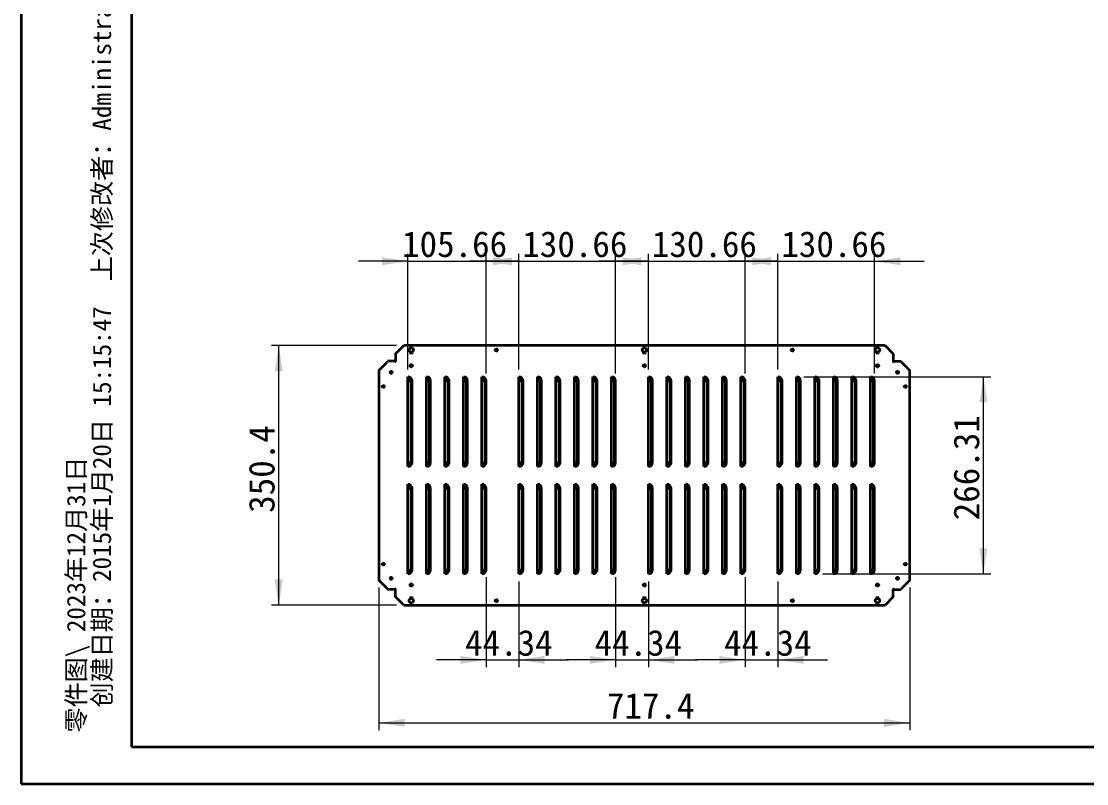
# Model space of a CAD drawing. Header units: millimetres. Extents: x 0 to 2952, y 0 to 2087.
# Drawn here: x 0 to 1440, y 0 to 1029 of the extents above; entities that cross this region are included whole.
import ezdxf

# ---------------------------------------------------------------- set-up
doc = ezdxf.new("R2010")
doc.units = ezdxf.units.MM
doc.header["$LTSCALE"] = 9.94
doc.layers.add('粗实线', color=7, linetype='Continuous', lineweight=35)
doc.layers.add('迈迪拼图', color=7, linetype='Continuous', lineweight=0)
doc.layers.add('细实线', color=7, linetype='Continuous')
doc.styles.add('SLDTEXTSTYLE3', font='SIMSUN.TTC', dxfattribs={"bigfont": 'bigfont'})
doc.styles.add('SLDTEXTSTYLE4', font='SIMSUN.TTC')
doc.dimstyles.new('SLDDIMSTYLE0', dxfattribs={"dimtxt": 34.79, "dimasz": 34.79, "dimexe": 0, "dimexo": 0.0625, "dimgap": 8.6975, "dimtad": 2, "dimrnd": 1e-09, "dimzin": 12, "dimdsep": 46, "dimtxsty": 'SLDTEXTSTYLE4', "dimsah": 1, "dimcen": 0.09, "dimadec": 0, "dimazin": 3, "dimtfac": 1, "dimtdec": 3, "dimtofl": 0, "dimtmove": 0, "dimatfit": 3, "dimfxl": 0, "dimfrac": 2, "dimtolj": 1, "dimtzin": 12, "dimarcsym": 0})
doc.dimstyles.new('SLDDIMSTYLE1', dxfattribs={"dimtxt": 34.79, "dimasz": 34.79, "dimexe": 0, "dimexo": 0.0625, "dimgap": 8.6975, "dimtad": 2, "dimrnd": 1e-09, "dimzin": 12, "dimdsep": 46, "dimtxsty": 'SLDTEXTSTYLE4', "dimsah": 1, "dimcen": 0.09, "dimadec": 0, "dimazin": 3, "dimtfac": 1, "dimtdec": 3, "dimtmove": 0, "dimatfit": 0, "dimfxl": 0, "dimfrac": 2, "dimtolj": 1, "dimtzin": 12, "dimarcsym": 0})

# ---------------------------------------------------------------- blocks, each defined once
blk = doc.blocks.new('SW_NOTE_0')
at = {"layer": '细实线', "color": 0, "char_height": 24.85, "attachment_point": 1, "rotation": 90, "style": 'SLDTEXTSTYLE3'}
for s, insert in [('  创建日期：2015年1月20日 15:15:47  上次修改者：Administrator  修改日期：2023年12月31日 22:19:46  ', (5.9, 0)), ('零件图\\\\ 2023年12月31日', (-28.9, 0))]:
    blk.add_mtext(s, dxfattribs=dict(at, insert=insert))
blk = doc.blocks.new('_D_12')
at = {"layer": '迈迪拼图'}
for p, q in [((506.8, 591.5), (338, 591.5)), ((347.9, 241.1), (347.9, 591.5)), ((506.8, 241.1), (338, 241.1))]:
    blk.add_line(p, q, dxfattribs=at)
for points in [[(347.9, 591.5), (342.5, 556.7), (353.2, 556.7)], [(347.9, 241.1), (353.2, 275.9), (342.5, 275.9)]]:
    blk.add_solid(points, dxfattribs=at)
at = {"layer": '迈迪拼图', "insert": (307.4, 365.7), "char_height": 34.79, "attachment_point": 1, "rotation": 90, "style": 'SLDTEXTSTYLE4'}
blk.add_mtext('350.4', dxfattribs=at)
blk = doc.blocks.new('_D_13')
at = {"layer": '迈迪拼图'}
for p, q in [((483.2, 264.8), (483.2, 72.2)), ((1200.6, 264.8), (1200.6, 72.2)), ((483.2, 82.1), (1200.6, 82.1))]:
    blk.add_line(p, q, dxfattribs=at)
for points in [[(483.2, 82.1), (518, 76.7), (518, 87.5)], [(1200.6, 82.1), (1165.8, 87.5), (1165.8, 76.7)]]:
    blk.add_solid(points, dxfattribs=at)
at = {"layer": '迈迪拼图', "insert": (791.3, 122.6), "char_height": 34.79, "attachment_point": 1, "style": 'SLDTEXTSTYLE4'}
blk.add_mtext('717.4', dxfattribs=at)
blk = doc.blocks.new('_D_14')
at = {"layer": '迈迪拼图'}
for p, q in [((1057.4, 549.5), (1310, 549.5)), ((1300, 283.2), (1300, 549.5)), ((1082.4, 283.2), (1310, 283.2))]:
    blk.add_line(p, q, dxfattribs=at)
for points in [[(1300, 549.5), (1294.7, 514.7), (1305.4, 514.7)], [(1300, 283.2), (1305.4, 318), (1294.7, 318)]]:
    blk.add_solid(points, dxfattribs=at)
at = {"layer": '迈迪拼图', "insert": (1259.6, 355.6), "char_height": 34.79, "attachment_point": 1, "rotation": 90, "style": 'SLDTEXTSTYLE4'}
blk.add_mtext('266.31', dxfattribs=at)
blk = doc.blocks.new('_D_15')
at = {"layer": '迈迪拼图'}
for p, q in [((522.4, 705.4), (455.5, 705.4)), ((522.4, 559.4), (522.4, 715.4)), ((522.4, 705.4), (628.1, 705.4)), ((628.1, 553.8), (628.1, 715.4)), ((628.1, 705.4), (695, 705.4))]:
    blk.add_line(p, q, dxfattribs=at)
for points in [[(522.4, 705.4), (487.6, 710.8), (487.6, 700.1)], [(628.1, 705.4), (662.9, 700.1), (662.9, 710.8)]]:
    blk.add_solid(points, dxfattribs=at)
at = {"layer": '迈迪拼图', "insert": (514.5, 745.9), "char_height": 34.79, "attachment_point": 1, "style": 'SLDTEXTSTYLE4'}
blk.add_mtext('105.66', dxfattribs=at)
blk = doc.blocks.new('_D_16')
at = {"layer": '迈迪拼图'}
for p, q in [((672.4, 705.4), (605.5, 705.4)), ((672.4, 559.4), (672.4, 715.4)), ((672.4, 705.4), (803.1, 705.4)), ((803.1, 553.8), (803.1, 715.4)), ((803.1, 705.4), (870, 705.4))]:
    blk.add_line(p, q, dxfattribs=at)
for points in [[(672.4, 705.4), (637.6, 710.8), (637.6, 700.1)], [(803.1, 705.4), (837.9, 700.1), (837.9, 710.8)]]:
    blk.add_solid(points, dxfattribs=at)
at = {"layer": '迈迪拼图', "insert": (677, 745.9), "char_height": 34.79, "attachment_point": 1, "style": 'SLDTEXTSTYLE4'}
blk.add_mtext('130.66', dxfattribs=at)
blk = doc.blocks.new('_D_17')
at = {"layer": '迈迪拼图'}
for p, q in [((847.4, 705.4), (780.5, 705.4)), ((847.4, 559.4), (847.4, 715.4)), ((847.4, 705.4), (978.1, 705.4)), ((978.1, 553.8), (978.1, 715.4)), ((978.1, 705.4), (1045, 705.4))]:
    blk.add_line(p, q, dxfattribs=at)
for points in [[(847.4, 705.4), (812.6, 710.8), (812.6, 700.1)], [(978.1, 705.4), (1012.9, 700.1), (1012.9, 710.8)]]:
    blk.add_solid(points, dxfattribs=at)
at = {"layer": '迈迪拼图', "insert": (852, 745.9), "char_height": 34.79, "attachment_point": 1, "style": 'SLDTEXTSTYLE4'}
blk.add_mtext('130.66', dxfattribs=at)
blk = doc.blocks.new('_D_18')
at = {"layer": '迈迪拼图'}
for p, q in [((1022.4, 705.4), (955.5, 705.4)), ((1022.4, 559.4), (1022.4, 715.4)), ((1022.4, 705.4), (1153.1, 705.4)), ((1153.1, 553.8), (1153.1, 715.4)), ((1153.1, 705.4), (1220, 705.4))]:
    blk.add_line(p, q, dxfattribs=at)
for points in [[(1022.4, 705.4), (987.6, 710.8), (987.6, 700.1)], [(1153.1, 705.4), (1187.9, 700.1), (1187.9, 710.8)]]:
    blk.add_solid(points, dxfattribs=at)
at = {"layer": '迈迪拼图', "insert": (1027, 745.9), "char_height": 34.79, "attachment_point": 1, "style": 'SLDTEXTSTYLE4'}
blk.add_mtext('130.66', dxfattribs=at)
blk = doc.blocks.new('_D_19')
at = {"layer": '迈迪拼图'}
for p, q in [((628.1, 278.9), (628.1, 157.2)), ((672.4, 273.2), (672.4, 157.2)), ((628.1, 167.2), (561.2, 167.2)), ((628.1, 167.2), (672.4, 167.2)), ((672.4, 167.2), (739.3, 167.2))]:
    blk.add_line(p, q, dxfattribs=at)
for points in [[(628.1, 167.2), (593.3, 172.5), (593.3, 161.8)], [(672.4, 167.2), (707.2, 161.8), (707.2, 172.5)]]:
    blk.add_solid(points, dxfattribs=at)
at = {"layer": '迈迪拼图', "insert": (599.6, 207.6), "char_height": 34.79, "attachment_point": 1, "style": 'SLDTEXTSTYLE4'}
blk.add_mtext('44.34', dxfattribs=at)
blk = doc.blocks.new('_D_20')
at = {"layer": '迈迪拼图'}
for p, q in [((803.1, 278.9), (803.1, 157.2)), ((847.4, 273.2), (847.4, 157.2)), ((803.1, 167.2), (736.2, 167.2)), ((803.1, 167.2), (847.4, 167.2)), ((847.4, 167.2), (914.3, 167.2))]:
    blk.add_line(p, q, dxfattribs=at)
for points in [[(803.1, 167.2), (768.3, 172.5), (768.3, 161.8)], [(847.4, 167.2), (882.2, 161.8), (882.2, 172.5)]]:
    blk.add_solid(points, dxfattribs=at)
at = {"layer": '迈迪拼图', "insert": (774.6, 207.6), "char_height": 34.79, "attachment_point": 1, "style": 'SLDTEXTSTYLE4'}
blk.add_mtext('44.34', dxfattribs=at)
blk = doc.blocks.new('_D_21')
at = {"layer": '迈迪拼图'}
for p, q in [((978.1, 278.9), (978.1, 157.2)), ((1022.4, 273.2), (1022.4, 157.2)), ((978.1, 167.2), (911.2, 167.2)), ((978.1, 167.2), (1022.4, 167.2)), ((1022.4, 167.2), (1089.3, 167.2))]:
    blk.add_line(p, q, dxfattribs=at)
for points in [[(978.1, 167.2), (943.3, 172.5), (943.3, 161.8)], [(1022.4, 167.2), (1057.2, 161.8), (1057.2, 172.5)]]:
    blk.add_solid(points, dxfattribs=at)
at = {"layer": '迈迪拼图', "insert": (949.6, 207.6), "char_height": 34.79, "attachment_point": 1, "style": 'SLDTEXTSTYLE4'}
blk.add_mtext('44.34', dxfattribs=at)

msp = doc.modelspace()

# ---------------------------------------------------------------- linework, layer by layer
at = {"color": 7, "linetype": 'Continuous', "lineweight": 35}
for p, q in [((505.689, 580.439), (516.789, 591.539)), ((1167.082, 591.539), (516.789, 591.539)), ((1167.082, 591.539), (1178.182, 580.439)), ((505.736, 580.039), (505.689, 580.439)), ((505.736, 580.039), (505.736, 569.839)), ((1178.182, 580.439), (1178.136, 580.039)), ((1178.136, 580.039), (1178.136, 569.839)), ((483.236, 557.986), (494.336, 569.086)), ((494.336, 569.086), (494.736, 569.327)), ((494.736, 570.339), (494.736, 569.327)), ((504.936, 570.339), (494.736, 570.339)), ((504.936, 569.327), (504.936, 570.339)), ((504.936, 569.327), (505.336, 569.439)), ((505.336, 569.439), (505.736, 569.839)), ((1178.136, 569.839), (1178.536, 569.439)), ((1178.536, 569.439), (1178.936, 569.327)), ((1178.936, 569.327), (1178.936, 570.339)), ((1178.936, 570.339), (1189.136, 570.339)), ((1189.136, 570.339), (1189.136, 569.327)), ((1189.136, 569.327), (1189.536, 569.086)), ((1189.536, 569.086), (1200.636, 557.986)), ((483.236, 557.986), (483.236, 274.693)), ((522.436, 428.182), (522.436, 549.496)), ((547.436, 428.182), (547.436, 549.496)), ((572.436, 428.182), (572.436, 549.496)), ((597.436, 428.182), (597.436, 549.496)), ((622.436, 428.182), (622.436, 549.496)), ((672.436, 428.182), (672.436, 549.496)), ((697.436, 428.182), (697.436, 549.496)), ((722.436, 428.182), (722.436, 549.496)), ((747.436, 428.182), (747.436, 549.496)), ((772.436, 428.182), (772.436, 549.496)), ((797.436, 428.182), (797.436, 549.496)), ((847.436, 428.182), (847.436, 549.496)), ((872.436, 428.182), (872.436, 549.496)), ((897.436, 428.182), (897.436, 549.496)), ((922.436, 428.182), (922.436, 549.496)), ((947.436, 428.182), (947.436, 549.496)), ((972.436, 428.182), (972.436, 549.496)), ((1022.436, 428.182), (1022.436, 549.496)), ((1047.436, 428.182), (1047.436, 549.496)), ((1072.436, 428.182), (1072.436, 549.496)), ((1097.436, 428.182), (1097.436, 549.496)), ((1122.436, 428.182), (1122.436, 549.496)), ((1147.436, 428.182), (1147.436, 549.496)), ((1200.636, 274.693), (1200.636, 557.986)), ((522.436, 543.839), (526.207, 543.839)), ((526.207, 543.839), (526.207, 433.839)), ((526.207, 543.839), (528.093, 543.839)), ((528.093, 433.839), (528.093, 543.839)), ((547.436, 543.839), (551.207, 543.839)), ((551.207, 543.839), (553.093, 543.839)), ((551.207, 543.839), (551.207, 433.839)), ((553.093, 433.839), (553.093, 543.839)), ((572.436, 543.839), (576.207, 543.839)), ((576.207, 543.839), (578.093, 543.839)), ((576.207, 543.839), (576.207, 433.839)), ((578.093, 433.839), (578.093, 543.839)), ((597.436, 543.839), (601.207, 543.839)), ((601.207, 543.839), (603.093, 543.839)), ((601.207, 543.839), (601.207, 433.839)), ((603.093, 433.839), (603.093, 543.839)), ((622.436, 543.839), (626.207, 543.839)), ((626.207, 543.839), (628.093, 543.839)), ((626.207, 543.839), (626.207, 433.839)), ((628.093, 433.839), (628.093, 543.839)), ((672.436, 543.839), (676.207, 543.839)), ((676.207, 543.839), (678.093, 543.839)), ((676.207, 543.839), (676.207, 433.839)), ((678.093, 433.839), (678.093, 543.839)), ((697.436, 543.839), (701.207, 543.839)), ((701.207, 543.839), (701.207, 433.839)), ((701.207, 543.839), (703.093, 543.839)), ((703.093, 433.839), (703.093, 543.839)), ((722.436, 543.839), (726.207, 543.839)), ((726.207, 543.839), (728.093, 543.839)), ((726.207, 543.839), (726.207, 433.839)), ((728.093, 433.839), (728.093, 543.839)), ((747.436, 543.839), (751.207, 543.839)), ((751.207, 543.839), (753.093, 543.839)), ((751.207, 543.839), (751.207, 433.839)), ((753.093, 433.839), (753.093, 543.839)), ((772.436, 543.839), (776.207, 543.839)), ((776.207, 543.839), (776.207, 433.839)), ((776.207, 543.839), (778.093, 543.839)), ((778.093, 433.839), (778.093, 543.839)), ((797.436, 543.839), (801.207, 543.839)), ((801.207, 543.839), (803.093, 543.839)), ((801.207, 543.839), (801.207, 433.839)), ((803.093, 433.839), (803.093, 543.839)), ((847.436, 543.839), (851.207, 543.839)), ((851.207, 543.839), (853.093, 543.839)), ((851.207, 543.839), (851.207, 433.839)), ((853.093, 433.839), (853.093, 543.839)), ((872.436, 543.839), (876.207, 543.839)), ((876.207, 543.839), (878.093, 543.839)), ((876.207, 543.839), (876.207, 433.839)), ((878.093, 433.839), (878.093, 543.839)), ((897.436, 543.839), (901.207, 543.839)), ((901.207, 543.839), (901.207, 433.839)), ((901.207, 543.839), (903.093, 543.839)), ((903.093, 433.839), (903.093, 543.839)), ((922.436, 543.839), (926.207, 543.839)), ((926.207, 543.839), (928.093, 543.839)), ((926.207, 543.839), (926.207, 433.839)), ((928.093, 433.839), (928.093, 543.839)), ((947.436, 543.839), (951.207, 543.839)), ((951.207, 543.839), (953.093, 543.839)), ((951.207, 543.839), (951.207, 433.839)), ((953.093, 433.839), (953.093, 543.839)), ((972.436, 543.839), (976.207, 543.839)), ((976.207, 543.839), (978.093, 543.839)), ((976.207, 543.839), (976.207, 433.839)), ((978.093, 433.839), (978.093, 543.839)), ((1022.436, 543.839), (1026.207, 543.839)), ((1026.207, 543.839), (1028.093, 543.839)), ((1026.207, 543.839), (1026.207, 433.839)), ((1028.093, 433.839), (1028.093, 543.839)), ((1047.436, 543.839), (1051.207, 543.839)), ((1051.207, 543.839), (1051.207, 433.839)), ((1051.207, 543.839), (1053.093, 543.839)), ((1053.093, 433.839), (1053.093, 543.839)), ((1072.436, 543.839), (1076.207, 543.839)), ((1076.207, 543.839), (1078.093, 543.839)), ((1076.207, 543.839), (1076.207, 433.839)), ((1078.093, 433.839), (1078.093, 543.839)), ((1097.436, 543.839), (1101.207, 543.839)), ((1101.207, 543.839), (1103.093, 543.839)), ((1101.207, 543.839), (1101.207, 433.839)), ((1103.093, 433.839), (1103.093, 543.839)), ((1122.436, 543.839), (1126.207, 543.839)), ((1126.207, 543.839), (1126.207, 433.839)), ((1126.207, 543.839), (1128.093, 543.839)), ((1128.093, 433.839), (1128.093, 543.839)), ((1147.436, 543.839), (1151.207, 543.839)), ((1151.207, 543.839), (1153.093, 543.839)), ((1151.207, 543.839), (1151.207, 433.839)), ((1153.093, 433.839), (1153.093, 543.839)), ((522.436, 433.839), (526.207, 433.839)), ((526.207, 433.839), (528.093, 433.839)), ((547.436, 433.839), (551.207, 433.839)), ((551.207, 433.839), (553.093, 433.839)), ((572.436, 433.839), (576.207, 433.839)), ((576.207, 433.839), (578.093, 433.839)), ((597.436, 433.839), (601.207, 433.839)), ((601.207, 433.839), (603.093, 433.839)), ((622.436, 433.839), (626.207, 433.839)), ((626.207, 433.839), (628.093, 433.839)), ((672.436, 433.839), (676.207, 433.839)), ((676.207, 433.839), (678.093, 433.839)), ((697.436, 433.839), (701.207, 433.839)), ((701.207, 433.839), (703.093, 433.839)), ((722.436, 433.839), (726.207, 433.839)), ((726.207, 433.839), (728.093, 433.839)), ((747.436, 433.839), (751.207, 433.839)), ((751.207, 433.839), (753.093, 433.839)), ((772.436, 433.839), (776.207, 433.839)), ((776.207, 433.839), (778.093, 433.839)), ((797.436, 433.839), (801.207, 433.839)), ((801.207, 433.839), (803.093, 433.839)), ((847.436, 433.839), (851.207, 433.839)), ((851.207, 433.839), (853.093, 433.839)), ((872.436, 433.839), (876.207, 433.839)), ((876.207, 433.839), (878.093, 433.839)), ((897.436, 433.839), (901.207, 433.839)), ((901.207, 433.839), (903.093, 433.839)), ((922.436, 433.839), (926.207, 433.839)), ((926.207, 433.839), (928.093, 433.839)), ((947.436, 433.839), (951.207, 433.839)), ((951.207, 433.839), (953.093, 433.839)), ((972.436, 433.839), (976.207, 433.839)), ((976.207, 433.839), (978.093, 433.839)), ((1022.436, 433.839), (1026.207, 433.839)), ((1026.207, 433.839), (1028.093, 433.839)), ((1047.436, 433.839), (1051.207, 433.839)), ((1051.207, 433.839), (1053.093, 433.839)), ((1072.436, 433.839), (1076.207, 433.839)), ((1076.207, 433.839), (1078.093, 433.839)), ((1097.436, 433.839), (1101.207, 433.839)), ((1101.207, 433.839), (1103.093, 433.839)), ((1122.436, 433.839), (1126.207, 433.839)), ((1126.207, 433.839), (1128.093, 433.839)), ((1147.436, 433.839), (1151.207, 433.839)), ((1151.207, 433.839), (1153.093, 433.839)), ((522.436, 283.182), (522.436, 404.496)), ((547.436, 283.182), (547.436, 404.496)), ((572.436, 283.182), (572.436, 404.496)), ((597.436, 283.182), (597.436, 404.496)), ((622.436, 283.182), (622.436, 404.496)), ((672.436, 283.182), (672.436, 404.496)), ((697.436, 283.182), (697.436, 404.496)), ((722.436, 283.182), (722.436, 404.496)), ((747.436, 283.182), (747.436, 404.496)), ((772.436, 283.182), (772.436, 404.496)), ((797.436, 283.182), (797.436, 404.496)), ((847.436, 283.182), (847.436, 404.496)), ((872.436, 283.182), (872.436, 404.496)), ((897.436, 283.182), (897.436, 404.496)), ((922.436, 283.182), (922.436, 404.496)), ((947.436, 283.182), (947.436, 404.496)), ((972.436, 283.182), (972.436, 404.496)), ((1022.436, 283.182), (1022.436, 404.496)), ((1047.436, 283.182), (1047.436, 404.496)), ((1072.436, 283.182), (1072.436, 404.496)), ((1097.436, 283.182), (1097.436, 404.496)), ((1122.436, 283.182), (1122.436, 404.496)), ((1147.436, 283.182), (1147.436, 404.496)), ((522.436, 398.839), (526.207, 398.839)), ((526.207, 398.839), (528.093, 398.839)), ((526.207, 398.839), (526.207, 288.839)), ((528.093, 288.839), (528.093, 398.839)), ((547.436, 398.839), (551.207, 398.839)), ((551.207, 398.839), (551.207, 288.839)), ((551.207, 398.839), (553.093, 398.839)), ((553.093, 288.839), (553.093, 398.839)), ((572.436, 398.839), (576.207, 398.839)), ((576.207, 398.839), (578.093, 398.839)), ((576.207, 398.839), (576.207, 288.839)), ((578.093, 288.839), (578.093, 398.839)), ((597.436, 398.839), (601.207, 398.839)), ((601.207, 398.839), (603.093, 398.839)), ((601.207, 398.839), (601.207, 288.839)), ((603.093, 288.839), (603.093, 398.839)), ((622.436, 398.839), (626.207, 398.839)), ((626.207, 398.839), (628.093, 398.839)), ((626.207, 398.839), (626.207, 288.839)), ((628.093, 288.839), (628.093, 398.839)), ((672.436, 398.839), (676.207, 398.839)), ((676.207, 398.839), (678.093, 398.839)), ((676.207, 398.839), (676.207, 288.839)), ((678.093, 288.839), (678.093, 398.839)), ((697.436, 398.839), (701.207, 398.839)), ((701.207, 398.839), (701.207, 288.839)), ((701.207, 398.839), (703.093, 398.839)), ((703.093, 288.839), (703.093, 398.839)), ((722.436, 398.839), (726.207, 398.839)), ((726.207, 398.839), (728.093, 398.839)), ((726.207, 398.839), (726.207, 288.839)), ((728.093, 288.839), (728.093, 398.839)), ((747.436, 398.839), (751.207, 398.839)), ((751.207, 398.839), (753.093, 398.839)), ((751.207, 398.839), (751.207, 288.839)), ((753.093, 288.839), (753.093, 398.839)), ((772.436, 398.839), (776.207, 398.839)), ((776.207, 398.839), (776.207, 288.839)), ((776.207, 398.839), (778.093, 398.839)), ((778.093, 288.839), (778.093, 398.839)), ((797.436, 398.839), (801.207, 398.839)), ((801.207, 398.839), (803.093, 398.839)), ((801.207, 398.839), (801.207, 288.839)), ((803.093, 288.839), (803.093, 398.839)), ((847.436, 398.839), (851.207, 398.839)), ((851.207, 398.839), (853.093, 398.839)), ((851.207, 398.839), (851.207, 288.839)), ((853.093, 288.839), (853.093, 398.839)), ((872.436, 398.839), (876.207, 398.839)), ((876.207, 398.839), (878.093, 398.839)), ((876.207, 398.839), (876.207, 288.839)), ((878.093, 288.839), (878.093, 398.839)), ((897.436, 398.839), (901.207, 398.839)), ((901.207, 398.839), (901.207, 288.839)), ((901.207, 398.839), (903.093, 398.839)), ((903.093, 288.839), (903.093, 398.839)), ((922.436, 398.839), (926.207, 398.839)), ((926.207, 398.839), (928.093, 398.839)), ((926.207, 398.839), (926.207, 288.839)), ((928.093, 288.839), (928.093, 398.839)), ((947.436, 398.839), (951.207, 398.839)), ((951.207, 398.839), (953.093, 398.839)), ((951.207, 398.839), (951.207, 288.839)), ((953.093, 288.839), (953.093, 398.839)), ((972.436, 398.839), (976.207, 398.839)), ((976.207, 398.839), (978.093, 398.839)), ((976.207, 398.839), (976.207, 288.839)), ((978.093, 288.839), (978.093, 398.839)), ((1022.436, 398.839), (1026.207, 398.839)), ((1026.207, 398.839), (1028.093, 398.839)), ((1026.207, 398.839), (1026.207, 288.839)), ((1028.093, 288.839), (1028.093, 398.839)), ((1047.436, 398.839), (1051.207, 398.839)), ((1051.207, 398.839), (1051.207, 288.839)), ((1051.207, 398.839), (1053.093, 398.839)), ((1053.093, 288.839), (1053.093, 398.839)), ((1072.436, 398.839), (1076.207, 398.839)), ((1076.207, 398.839), (1076.207, 288.839)), ((1076.207, 398.839), (1078.093, 398.839)), ((1078.093, 288.839), (1078.093, 398.839)), ((1097.436, 398.839), (1101.207, 398.839)), ((1101.207, 398.839), (1103.093, 398.839)), ((1101.207, 398.839), (1101.207, 288.839)), ((1103.093, 288.839), (1103.093, 398.839)), ((1122.436, 398.839), (1126.207, 398.839)), ((1126.207, 398.839), (1128.093, 398.839)), ((1126.207, 398.839), (1126.207, 288.839)), ((1128.093, 288.839), (1128.093, 398.839)), ((1147.436, 398.839), (1151.207, 398.839)), ((1151.207, 398.839), (1153.093, 398.839)), ((1151.207, 398.839), (1151.207, 288.839)), ((1153.093, 288.839), (1153.093, 398.839)), ((522.436, 288.839), (526.207, 288.839)), ((526.207, 288.839), (528.093, 288.839)), ((547.436, 288.839), (551.207, 288.839)), ((551.207, 288.839), (553.093, 288.839)), ((572.436, 288.839), (576.207, 288.839)), ((576.207, 288.839), (578.093, 288.839)), ((597.436, 288.839), (601.207, 288.839)), ((601.207, 288.839), (603.093, 288.839)), ((622.436, 288.839), (626.207, 288.839)), ((626.207, 288.839), (628.093, 288.839)), ((672.436, 288.839), (676.207, 288.839)), ((676.207, 288.839), (678.093, 288.839)), ((697.436, 288.839), (701.207, 288.839)), ((701.207, 288.839), (703.093, 288.839)), ((722.436, 288.839), (726.207, 288.839)), ((726.207, 288.839), (728.093, 288.839)), ((747.436, 288.839), (751.207, 288.839)), ((751.207, 288.839), (753.093, 288.839)), ((772.436, 288.839), (776.207, 288.839)), ((776.207, 288.839), (778.093, 288.839)), ((797.436, 288.839), (801.207, 288.839)), ((801.207, 288.839), (803.093, 288.839)), ((847.436, 288.839), (851.207, 288.839)), ((851.207, 288.839), (853.093, 288.839)), ((872.436, 288.839), (876.207, 288.839)), ((876.207, 288.839), (878.093, 288.839)), ((897.436, 288.839), (901.207, 288.839)), ((901.207, 288.839), (903.093, 288.839)), ((922.436, 288.839), (926.207, 288.839)), ((926.207, 288.839), (928.093, 288.839)), ((947.436, 288.839), (951.207, 288.839)), ((951.207, 288.839), (953.093, 288.839)), ((972.436, 288.839), (976.207, 288.839)), ((976.207, 288.839), (978.093, 288.839)), ((1022.436, 288.839), (1026.207, 288.839)), ((1026.207, 288.839), (1028.093, 288.839)), ((1047.436, 288.839), (1051.207, 288.839)), ((1051.207, 288.839), (1053.093, 288.839)), ((1072.436, 288.839), (1076.207, 288.839)), ((1076.207, 288.839), (1078.093, 288.839)), ((1097.436, 288.839), (1101.207, 288.839)), ((1101.207, 288.839), (1103.093, 288.839)), ((1122.436, 288.839), (1126.207, 288.839)), ((1126.207, 288.839), (1128.093, 288.839)), ((1147.436, 288.839), (1151.207, 288.839)), ((1151.207, 288.839), (1153.093, 288.839)), ((494.336, 263.593), (483.236, 274.693)), ((1200.636, 274.693), (1189.536, 263.593)), ((494.736, 263.351), (494.336, 263.593)), ((494.736, 262.339), (494.736, 263.351)), ((504.936, 262.339), (494.736, 262.339)), ((504.936, 263.351), (504.936, 262.339)), ((505.336, 263.239), (504.936, 263.351)), ((505.736, 262.839), (505.336, 263.239)), ((505.736, 252.639), (505.736, 262.839)), ((1178.536, 263.239), (1178.136, 262.839)), ((1178.136, 252.639), (1178.136, 262.839)), ((1178.936, 263.351), (1178.536, 263.239)), ((1178.936, 263.351), (1178.936, 262.339)), ((1178.936, 262.339), (1189.136, 262.339)), ((1189.536, 263.593), (1189.136, 263.351)), ((1189.136, 262.339), (1189.136, 263.351)), ((505.689, 252.239), (505.736, 252.639)), ((516.789, 241.139), (505.689, 252.239)), ((1178.182, 252.239), (1167.082, 241.139)), ((1178.136, 252.639), (1178.182, 252.239)), ((516.789, 241.139), (1167.082, 241.139))]:
    msp.add_line(p, q, dxfattribs=at)
for centre, radius in [((526.936, 585.539), 3), ((641.936, 585.539), 1.5), ((841.936, 585.539), 3), ((1041.936, 585.539), 1.5), ((1156.936, 585.539), 3), ((526.936, 564.339), 1.75), ((841.936, 564.339), 1.75), ((1156.936, 564.339), 1.75), ((499.836, 555.339), 1.5), ((1184.036, 555.339), 1.5), ((489.236, 536.339), 1.5), ((1194.636, 536.339), 1.5), ((489.236, 296.339), 1.5), ((1194.636, 296.339), 1.5), ((499.836, 277.339), 1.5), ((1184.036, 277.339), 1.5), ((526.936, 268.339), 1.75), ((841.936, 268.339), 1.75), ((1156.936, 268.339), 1.75), ((526.936, 247.139), 3), ((641.936, 247.139), 1.5), ((841.936, 247.139), 3), ((1041.936, 247.139), 1.5), ((1156.936, 247.139), 3)]:
    msp.add_circle(centre, radius, dxfattribs=at)
for centre, radius, start, end in [((522.436, 543.839), 5.657, 0, 90), ((522.436, 543.839), 3.771, 0, 90), ((547.436, 543.839), 5.657, 0, 90), ((547.436, 543.839), 3.771, 0, 90), ((572.436, 543.839), 5.657, 0, 90), ((572.436, 543.839), 3.771, 0, 90), ((597.436, 543.839), 5.657, 0, 90), ((597.436, 543.839), 3.771, 0, 90), ((622.436, 543.839), 5.657, 0, 90), ((622.436, 543.839), 3.771, 0, 90), ((672.436, 543.839), 5.657, 0, 90), ((672.436, 543.839), 3.771, 0, 90), ((697.436, 543.839), 5.657, 0, 90), ((697.436, 543.839), 3.771, 0, 90), ((722.436, 543.839), 5.657, 0, 90), ((722.436, 543.839), 3.771, 0, 90), ((747.436, 543.839), 5.657, 0, 90), ((747.436, 543.839), 3.771, 0, 90), ((772.436, 543.839), 5.657, 0, 90), ((772.436, 543.839), 3.771, 0, 90), ((797.436, 543.839), 5.657, 0, 90), ((797.436, 543.839), 3.771, 0, 90), ((847.436, 543.839), 5.657, 0, 90), ((847.436, 543.839), 3.771, 0, 90), ((872.436, 543.839), 5.657, 0, 90), ((872.436, 543.839), 3.771, 0, 90), ((897.436, 543.839), 5.657, 0, 90), ((897.436, 543.839), 3.771, 0, 90), ((922.436, 543.839), 5.657, 0, 90), ((922.436, 543.839), 3.771, 0, 90), ((947.436, 543.839), 5.657, 0, 90), ((947.436, 543.839), 3.771, 0, 90), ((972.436, 543.839), 5.657, 0, 90), ((972.436, 543.839), 3.771, 0, 90), ((1022.436, 543.839), 5.657, 0, 90), ((1022.436, 543.839), 3.771, 0, 90), ((1047.436, 543.839), 5.657, 0, 90), ((1047.436, 543.839), 3.771, 0, 90), ((1072.436, 543.839), 5.657, 0, 90), ((1072.436, 543.839), 3.771, 0, 90), ((1097.436, 543.839), 5.657, 0, 90), ((1097.436, 543.839), 3.771, 0, 90), ((1122.436, 543.839), 5.657, 0, 90), ((1122.436, 543.839), 3.771, 0, 90), ((1147.436, 543.839), 5.657, 0, 90), ((1147.436, 543.839), 3.771, 0, 90), ((522.436, 433.839), 5.657, 270, 0), ((522.436, 433.839), 3.771, 270, 0), ((547.436, 433.839), 5.657, 270, 0), ((547.436, 433.839), 3.771, 270, 0), ((572.436, 433.839), 5.657, 270, 0), ((572.436, 433.839), 3.771, 270, 0), ((597.436, 433.839), 5.657, 270, 0), ((597.436, 433.839), 3.771, 270, 0), ((622.436, 433.839), 5.657, 270, 0), ((622.436, 433.839), 3.771, 270, 0), ((672.436, 433.839), 5.657, 270, 0), ((672.436, 433.839), 3.771, 270, 0), ((697.436, 433.839), 5.657, 270, 0), ((697.436, 433.839), 3.771, 270, 0), ((722.436, 433.839), 5.657, 270, 0), ((722.436, 433.839), 3.771, 270, 0), ((747.436, 433.839), 5.657, 270, 0), ((747.436, 433.839), 3.771, 270, 0), ((772.436, 433.839), 5.657, 270, 0), ((772.436, 433.839), 3.771, 270, 0), ((797.436, 433.839), 5.657, 270, 0), ((797.436, 433.839), 3.771, 270, 0), ((847.436, 433.839), 5.657, 270, 0), ((847.436, 433.839), 3.771, 270, 0), ((872.436, 433.839), 5.657, 270, 0), ((872.436, 433.839), 3.771, 270, 0), ((897.436, 433.839), 5.657, 270, 0), ((897.436, 433.839), 3.771, 270, 0), ((922.436, 433.839), 5.657, 270, 0), ((922.436, 433.839), 3.771, 270, 0), ((947.436, 433.839), 5.657, 270, 0), ((947.436, 433.839), 3.771, 270, 0), ((972.436, 433.839), 5.657, 270, 0), ((972.436, 433.839), 3.771, 270, 0), ((1022.436, 433.839), 5.657, 270, 0), ((1022.436, 433.839), 3.771, 270, 0), ((1047.436, 433.839), 5.657, 270, 0), ((1047.436, 433.839), 3.771, 270, 0), ((1072.436, 433.839), 5.657, 270, 0), ((1072.436, 433.839), 3.771, 270, 0), ((1097.436, 433.839), 5.657, 270, 0), ((1097.436, 433.839), 3.771, 270, 0), ((1122.436, 433.839), 5.657, 270, 0), ((1122.436, 433.839), 3.771, 270, 0), ((1147.436, 433.839), 5.657, 270, 0), ((1147.436, 433.839), 3.771, 270, 0), ((522.436, 398.839), 5.657, 0, 90), ((547.436, 398.839), 5.657, 0, 90), ((572.436, 398.839), 5.657, 0, 90), ((597.436, 398.839), 5.657, 0, 90), ((622.436, 398.839), 5.657, 0, 90), ((672.436, 398.839), 5.657, 0, 90), ((697.436, 398.839), 5.657, 0, 90), ((722.436, 398.839), 5.657, 0, 90), ((747.436, 398.839), 5.657, 0, 90), ((772.436, 398.839), 5.657, 0, 90), ((797.436, 398.839), 5.657, 0, 90), ((847.436, 398.839), 5.657, 0, 90), ((872.436, 398.839), 5.657, 0, 90), ((897.436, 398.839), 5.657, 0, 90), ((922.436, 398.839), 5.657, 0, 90), ((947.436, 398.839), 5.657, 0, 90), ((972.436, 398.839), 5.657, 0, 90), ((1022.436, 398.839), 5.657, 0, 90), ((1047.436, 398.839), 5.657, 0, 90), ((1072.436, 398.839), 5.657, 0, 90), ((1097.436, 398.839), 5.657, 0, 90), ((1122.436, 398.839), 5.657, 0, 90), ((1147.436, 398.839), 5.657, 0, 90), ((522.436, 398.839), 3.771, 0, 90), ((547.436, 398.839), 3.771, 0, 90), ((572.436, 398.839), 3.771, 0, 90), ((597.436, 398.839), 3.771, 0, 90), ((622.436, 398.839), 3.771, 0, 90), ((672.436, 398.839), 3.771, 0, 90), ((697.436, 398.839), 3.771, 0, 90), ((722.436, 398.839), 3.771, 0, 90), ((747.436, 398.839), 3.771, 0, 90), ((772.436, 398.839), 3.771, 0, 90), ((797.436, 398.839), 3.771, 0, 90), ((847.436, 398.839), 3.771, 0, 90), ((872.436, 398.839), 3.771, 0, 90), ((897.436, 398.839), 3.771, 0, 90), ((922.436, 398.839), 3.771, 0, 90), ((947.436, 398.839), 3.771, 0, 90), ((972.436, 398.839), 3.771, 0, 90), ((1022.436, 398.839), 3.771, 0, 90), ((1047.436, 398.839), 3.771, 0, 90), ((1072.436, 398.839), 3.771, 0, 90), ((1097.436, 398.839), 3.771, 0, 90), ((1122.436, 398.839), 3.771, 0, 90), ((1147.436, 398.839), 3.771, 0, 90), ((522.436, 288.839), 5.657, 270, 0), ((522.436, 288.839), 3.771, 270, 0), ((547.436, 288.839), 5.657, 270, 0), ((547.436, 288.839), 3.771, 270, 0), ((572.436, 288.839), 5.657, 270, 0), ((572.436, 288.839), 3.771, 270, 0), ((597.436, 288.839), 5.657, 270, 0), ((597.436, 288.839), 3.771, 270, 0), ((622.436, 288.839), 5.657, 270, 0), ((622.436, 288.839), 3.771, 270, 0), ((672.436, 288.839), 5.657, 270, 0), ((672.436, 288.839), 3.771, 270, 0), ((697.436, 288.839), 5.657, 270, 0), ((697.436, 288.839), 3.771, 270, 0), ((722.436, 288.839), 5.657, 270, 0), ((722.436, 288.839), 3.771, 270, 0), ((747.436, 288.839), 5.657, 270, 0), ((747.436, 288.839), 3.771, 270, 0), ((772.436, 288.839), 5.657, 270, 0), ((772.436, 288.839), 3.771, 270, 0), ((797.436, 288.839), 5.657, 270, 0), ((797.436, 288.839), 3.771, 270, 0), ((847.436, 288.839), 5.657, 270, 0), ((847.436, 288.839), 3.771, 270, 0), ((872.436, 288.839), 5.657, 270, 0), ((872.436, 288.839), 3.771, 270, 0), ((897.436, 288.839), 5.657, 270, 0), ((897.436, 288.839), 3.771, 270, 0), ((922.436, 288.839), 5.657, 270, 0), ((922.436, 288.839), 3.771, 270, 0), ((947.436, 288.839), 5.657, 270, 0), ((947.436, 288.839), 3.771, 270, 0), ((972.436, 288.839), 5.657, 270, 0), ((972.436, 288.839), 3.771, 270, 0), ((1022.436, 288.839), 5.657, 270, 0), ((1022.436, 288.839), 3.771, 270, 0), ((1047.436, 288.839), 5.657, 270, 0), ((1047.436, 288.839), 3.771, 270, 0), ((1072.436, 288.839), 5.657, 270, 0), ((1072.436, 288.839), 3.771, 270, 0), ((1097.436, 288.839), 5.657, 270, 0), ((1097.436, 288.839), 3.771, 270, 0), ((1122.436, 288.839), 5.657, 270, 0), ((1122.436, 288.839), 3.771, 270, 0), ((1147.436, 288.839), 5.657, 270, 0), ((1147.436, 288.839), 3.771, 270, 0)]:
    msp.add_arc(centre, radius, start, end, dxfattribs=at)
at = {"layer": '粗实线'}
for p, q in [((0, 2087.4), (0, 0)), ((149.1, 2037.7), (149.1, 49.7)), ((149.1, 49.7), (2902.48, 49.7)), ((0, 0), (2952.18, 0))]:
    msp.add_line(p, q, dxfattribs=at)
at = {"layer": '迈迪拼图', "lineweight": 18}
for p, q in [((529.335, 580.239), (524.536, 580.239)), ((529.335, 580.239), (524.536, 580.239)), ((844.335, 580.239), (839.536, 580.239)), ((844.335, 580.239), (839.536, 580.239)), ((1159.335, 580.239), (1154.536, 580.239)), ((1159.335, 580.239), (1154.536, 580.239)), ((524.537, 252.439), (529.336, 252.439)), ((524.537, 252.439), (529.336, 252.439)), ((839.537, 252.439), (844.336, 252.439)), ((839.537, 252.439), (844.336, 252.439)), ((1154.537, 252.439), (1159.336, 252.439)), ((1154.537, 252.439), (1159.336, 252.439))]:
    msp.add_line(p, q, dxfattribs=at)

# ---------------------------------------------------------------- block references
at = {"layer": '细实线'}
msp.add_blockref('SW_NOTE_0', (90.513, 69.085), dxfattribs=at)

# ---------------------------------------------------------------- dimensions: what is measured, and where the dimension line sits
at = {"layer": '迈迪拼图'}
for base, p1, p2, angle, dimstyle, picture, middle in [((628.093, 705.427), (522.436, 549.496), (628.093, 543.839), 0, 'SLDDIMSTYLE1', '_D_15', (575.264, 705.427)), ((803.093, 705.427), (672.436, 549.496), (803.093, 543.839), 0, 'SLDDIMSTYLE1', '_D_16', (737.764, 705.427)), ((978.093, 705.427), (847.436, 549.496), (978.093, 543.839), 0, 'SLDDIMSTYLE1', '_D_17', (912.764, 705.427)), ((1153.093, 705.427), (1022.436, 549.496), (1153.093, 543.839), 0, 'SLDDIMSTYLE1', '_D_18', (1087.764, 705.427)), ((347.896, 591.539), (516.789, 241.139), (516.789, 591.539), 90, 'SLDDIMSTYLE0', '_D_12', (347.896, 416.339)), ((1300.036, 549.496), (1072.436, 283.182), (1047.436, 549.496), 90, 'SLDDIMSTYLE0', '_D_14', (1300.036, 416.339)), ((672.436, 167.155), (628.093, 288.839), (672.436, 283.182), 0, 'SLDDIMSTYLE1', '_D_19', (650.264, 167.155)), ((847.436, 167.155), (803.093, 288.839), (847.436, 283.182), 0, 'SLDDIMSTYLE1', '_D_20', (825.264, 167.155)), ((1022.436, 167.155), (978.093, 288.839), (1022.436, 283.182), 0, 'SLDDIMSTYLE1', '_D_21', (1000.264, 167.155)), ((1200.636, 82.099), (483.236, 274.693), (1200.636, 274.693), 0, 'SLDDIMSTYLE0', '_D_13', (841.936, 82.099))]:
    dim = msp.add_linear_dim(base=base, p1=p1, p2=p2, angle=angle, dimstyle=dimstyle, dxfattribs=at)
    dim.commit()
    dim.dimension.update_dxf_attribs({"geometry": picture, "text_midpoint": middle, "dimtype": 160})

doc.saveas('drawing.dxf')
